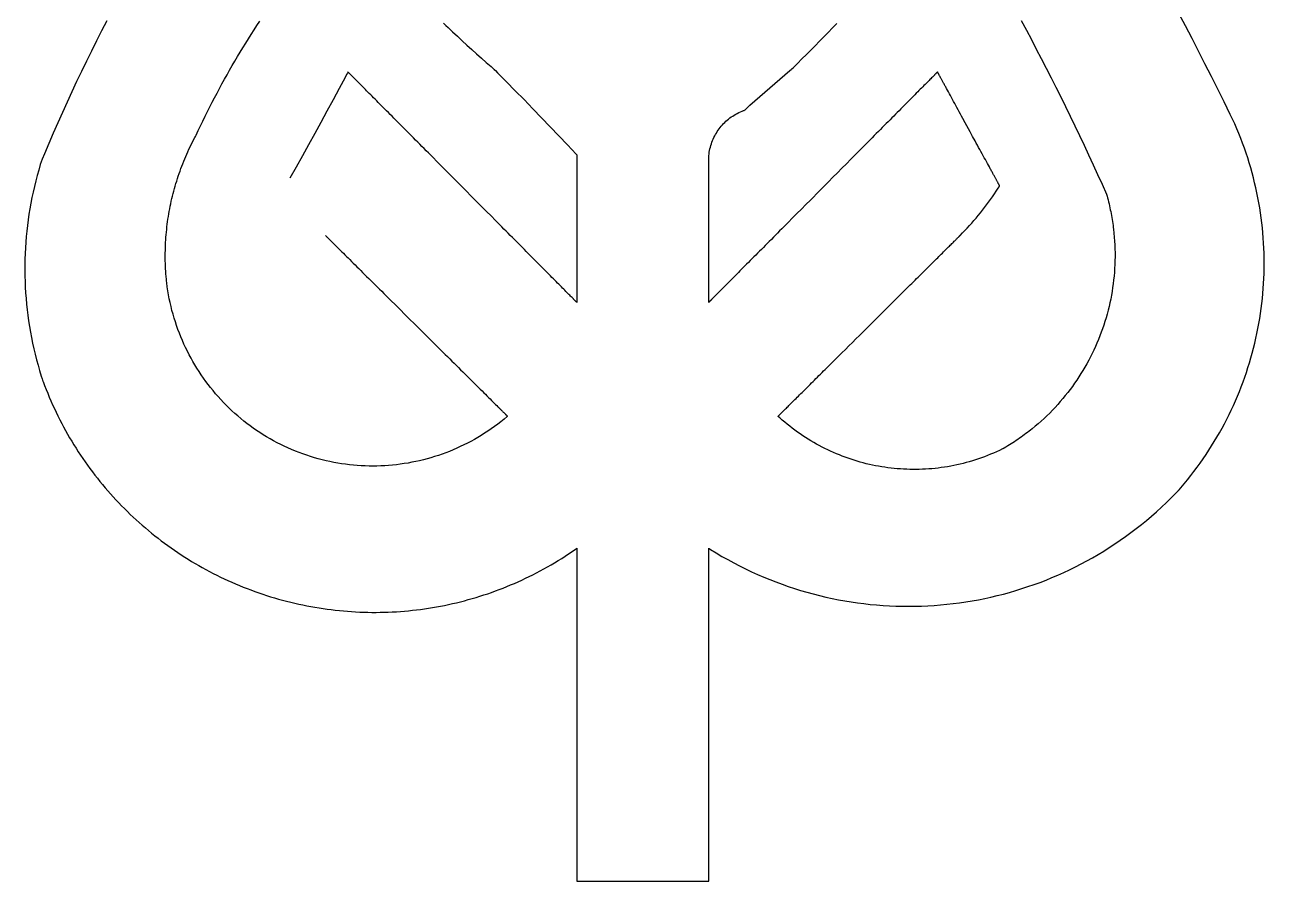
# Model space of a CAD drawing. Extents: x 0 to 908, y 0 to 337.
# Drawn here: x 679.9 to 742.2, y 199.9 to 242.9 of the extents above; entities that cross this region are included whole.
import ezdxf

# ---------------------------------------------------------------- set-up
doc = ezdxf.new("R2010")
doc.units = 0
doc.layers.add('_____1', color=18, linetype='CONTINUOUS')

msp = doc.modelspace()

# ---------------------------------------------------------------- linework, layer by layer
at = {"layer": '_____1'}
for points in [[(684.039, 243.112), (683.777, 242.607), (683.518, 242.101), (683.262, 241.593), (683.011, 241.084), (682.762, 240.572), (682.518, 240.059), (682.276, 239.545), (682.039, 239.028), (681.804, 238.51), (681.574, 237.991), (681.346, 237.469), (681.123, 236.946), (680.903, 236.422), (680.794, 236.159), (680.74, 236.028), (680.697, 235.891), (680.616, 235.617), (680.539, 235.342), (680.467, 235.066), (680.399, 234.789), (680.336, 234.512), (680.277, 234.233), (680.222, 233.954), (680.172, 233.675), (680.127, 233.395), (680.086, 233.114), (680.049, 232.833), (680.017, 232.552), (679.989, 232.27), (679.966, 231.988), (679.947, 231.705), (679.933, 231.423), (679.923, 231.14), (679.918, 230.857), (679.917, 230.575), (679.92, 230.292), (679.928, 230.009), (679.941, 229.727), (679.958, 229.444), (679.979, 229.162), (680.005, 228.88), (680.035, 228.599), (680.07, 228.318), (680.109, 228.037), (680.153, 227.757), (680.201, 227.478), (680.253, 227.199), (680.31, 226.92), (680.372, 226.643), (680.438, 226.366), (680.508, 226.09), (680.583, 225.815), (680.662, 225.54), (680.746, 225.267), (680.789, 225.131), (680.812, 225.063), (680.823, 225.029), (680.826, 225.02), (680.827, 225.016), (680.829, 225.01), (680.838, 224.986), (680.912, 224.789), (680.988, 224.594), (681.067, 224.4), (681.147, 224.208), (681.23, 224.016), (681.314, 223.826), (681.401, 223.637), (681.49, 223.449), (681.582, 223.262), (681.675, 223.077), (681.77, 222.893), (681.867, 222.71), (681.967, 222.529), (682.068, 222.349), (682.171, 222.17), (682.277, 221.993), (682.384, 221.817), (682.493, 221.642), (682.605, 221.469), (682.718, 221.297), (682.833, 221.127), (682.95, 220.958), (683.069, 220.79), (683.19, 220.624), (683.312, 220.46), (683.437, 220.297), (683.563, 220.135), (683.691, 219.975), (683.821, 219.817), (683.953, 219.66), (684.086, 219.505), (684.221, 219.351), (684.358, 219.199), (684.497, 219.049), (684.637, 218.9), (684.779, 218.753), (684.923, 218.607), (685.068, 218.463), (685.215, 218.321), (685.363, 218.181), (685.514, 218.042), (685.665, 217.905), (685.819, 217.77), (685.974, 217.636), (686.13, 217.504), (686.288, 217.374), (686.448, 217.246), (686.609, 217.12), (686.771, 216.996), (686.936, 216.873), (687.101, 216.752), (687.268, 216.633), (687.436, 216.516), (687.606, 216.401), (687.777, 216.288), (687.95, 216.177), (688.124, 216.067), (688.299, 215.96), (688.476, 215.855), (688.654, 215.751), (688.833, 215.65), (689.013, 215.551), (689.195, 215.453), (689.378, 215.358), (689.563, 215.265), (689.748, 215.174), (689.935, 215.085), (690.123, 214.998), (690.312, 214.913), (690.503, 214.831), (690.694, 214.75), (690.887, 214.672), (691.08, 214.596), (691.275, 214.522), (691.471, 214.45), (691.668, 214.38), (691.866, 214.313), (692.066, 214.248), (692.266, 214.185), (692.467, 214.125), (692.668, 214.067), (692.869, 214.012), (693.071, 213.958), (693.273, 213.908), (693.476, 213.86), (693.678, 213.814), (693.881, 213.77), (694.085, 213.729), (694.288, 213.691), (694.492, 213.655), (694.696, 213.621), (694.9, 213.59), (695.104, 213.561), (695.309, 213.534), (695.513, 213.51), (695.718, 213.488), (695.922, 213.469), (696.127, 213.452), (696.332, 213.437), (696.537, 213.425), (696.741, 213.415), (696.946, 213.407), (697.151, 213.402), (697.355, 213.399), (697.56, 213.399), (697.764, 213.401), (697.969, 213.405), (698.173, 213.412), (698.377, 213.421), (698.581, 213.432), (698.784, 213.446), (698.988, 213.462), (699.191, 213.481), (699.394, 213.501), (699.596, 213.525), (699.798, 213.55), (700, 213.578), (700.202, 213.608), (700.403, 213.64), (700.604, 213.675), (700.804, 213.712), (701.004, 213.751), (701.204, 213.793), (701.403, 213.837), (701.602, 213.883), (701.8, 213.932), (701.997, 213.983), (702.194, 214.036), (702.391, 214.092), (702.587, 214.15), (702.782, 214.21), (702.977, 214.272), (703.171, 214.337), (703.364, 214.404), (703.557, 214.473), (703.749, 214.545), (703.94, 214.619), (704.131, 214.695), (704.32, 214.773), (704.509, 214.854), (704.698, 214.937), (704.885, 215.022), (705.071, 215.11), (705.257, 215.199), (705.442, 215.291), (705.626, 215.386), (705.809, 215.482), (705.991, 215.581), (706.172, 215.682), (706.352, 215.785), (706.531, 215.89), (706.709, 215.998), (706.886, 216.108), (707.062, 216.22), (707.237, 216.335), (707.41, 216.451), (707.583, 216.57), (707.626, 216.6), (707.647, 216.615), (707.649, 216.617), (707.649, 216.617), (707.649, 216.617), (707.649, 216.616), (707.649, 216.614), (707.649, 216.607), (707.649, 216.596), (707.649, 216.581), (707.649, 216.563), (707.649, 216.54), (707.649, 216.514), (707.649, 216.484), (707.649, 216.451), (707.649, 216.414), (707.649, 216.374), (707.649, 216.33), (707.649, 216.283), (707.649, 216.232), (707.649, 216.178), (707.649, 216.121), (707.649, 216.06), (707.649, 215.997), (707.649, 215.93), (707.649, 215.86), (707.649, 215.787), (707.649, 215.712), (707.649, 215.633), (707.649, 215.551), (707.649, 215.467), (707.649, 215.38), (707.649, 215.29), (707.649, 215.198), (707.649, 215.103), (707.649, 215.006), (707.649, 214.906), (707.649, 214.803), (707.649, 214.698), (707.649, 214.591), (707.649, 214.482), (707.649, 214.37), (707.649, 214.256), (707.649, 214.14), (707.649, 214.022), (707.649, 213.902), (707.649, 213.78), (707.649, 213.656), (707.649, 213.53), (707.649, 213.402), (707.649, 213.273), (707.649, 213.009), (707.649, 212.738), (707.649, 212.461), (707.649, 212.179), (707.649, 211.892), (707.649, 211.599), (707.649, 211.302), (707.649, 211.002), (707.649, 210.697), (707.649, 210.39), (707.649, 210.079), (707.649, 209.767), (707.649, 209.136), (707.649, 207.863), (707.649, 207.229), (707.649, 206.913), (707.649, 206.599), (707.649, 206.288), (707.649, 205.979), (707.649, 205.672), (707.649, 205.37), (707.649, 205.071), (707.649, 204.776), (707.649, 204.486), (707.649, 204.2), (707.649, 203.921), (707.649, 203.647), (707.649, 203.379), (707.649, 203.118), (707.649, 202.99), (707.649, 202.864), (707.649, 202.74), (707.649, 202.618), (707.649, 202.498), (707.649, 202.379), (707.649, 202.263), (707.649, 202.149), (707.649, 202.037), (707.649, 201.928), (707.649, 201.82), (707.649, 201.715), (707.649, 201.613), (707.649, 201.513), (707.649, 201.415), (707.649, 201.32), (707.649, 201.227), (707.649, 201.137), (707.649, 201.05), (707.649, 200.966), (707.649, 200.884), (707.649, 200.805), (707.649, 200.729), (707.649, 200.656), (707.649, 200.586), (707.649, 200.519), (707.649, 200.455), (707.649, 200.394), (707.649, 200.337), (707.649, 200.283), (707.649, 200.232), (707.649, 200.184), (707.649, 200.14), (707.649, 200.099), (707.649, 200.062), (707.649, 200.029), (707.649, 199.999), (707.649, 199.972), (707.649, 199.95), (707.649, 199.931), (707.649, 199.916), (707.649, 199.905), (707.649, 199.897), (707.649, 199.894), (707.651, 199.894), (707.66, 199.894), (707.674, 199.894), (707.695, 199.894), (707.721, 199.894), (707.753, 199.894), (707.79, 199.894), (707.833, 199.894), (707.881, 199.894), (707.934, 199.894), (707.991, 199.894), (708.053, 199.894), (708.12, 199.894), (708.191, 199.894), (708.266, 199.894), (708.345, 199.894), (708.428, 199.894), (708.515, 199.894), (708.605, 199.894), (708.698, 199.894), (708.795, 199.894), (708.894, 199.894), (708.997, 199.894), (709.102, 199.894), (709.21, 199.894), (709.32, 199.894), (709.432, 199.894), (709.546, 199.894), (709.78, 199.894), (710.021, 199.894), (710.266, 199.894), (710.515, 199.894), (710.766, 199.894), (711.269, 199.894), (711.52, 199.894), (711.767, 199.894), (712.01, 199.894), (712.247, 199.894), (712.364, 199.894), (712.478, 199.894), (712.591, 199.894), (712.701, 199.894), (712.809, 199.894), (712.914, 199.894), (713.017, 199.894), (713.117, 199.894), (713.214, 199.894), (713.307, 199.894), (713.398, 199.894), (713.484, 199.894), (713.568, 199.894), (713.647, 199.894), (713.722, 199.894), (713.794, 199.894), (713.861, 199.894), (713.923, 199.894), (713.981, 199.894), (714.034, 199.894), (714.082, 199.894), (714.126, 199.894), (714.163, 199.894), (714.196, 199.894), (714.222, 199.894), (714.243, 199.894), (714.258, 199.894), (714.267, 199.894), (714.27, 199.894), (714.27, 199.897), (714.27, 199.903), (714.27, 199.914), (714.27, 199.928), (714.27, 199.947), (714.27, 199.969), (714.27, 199.994), (714.27, 200.024), (714.27, 200.057), (714.27, 200.093), (714.27, 200.134), (714.27, 200.177), (714.27, 200.224), (714.27, 200.275), (714.27, 200.328), (714.27, 200.385), (714.27, 200.446), (714.27, 200.509), (714.27, 200.575), (714.27, 200.645), (714.27, 200.718), (714.27, 200.793), (714.27, 200.871), (714.27, 200.953), (714.27, 201.037), (714.27, 201.124), (714.27, 201.213), (714.27, 201.305), (714.27, 201.4), (714.27, 201.497), (714.27, 201.597), (714.27, 201.7), (714.27, 201.804), (714.27, 201.911), (714.27, 202.02), (714.27, 202.132), (714.27, 202.246), (714.27, 202.361), (714.27, 202.479), (714.27, 202.599), (714.27, 202.721), (714.27, 202.845), (714.27, 202.971), (714.27, 203.099), (714.27, 203.228), (714.27, 203.359), (714.27, 203.626), (714.27, 203.899), (714.27, 204.179), (714.27, 204.464), (714.27, 204.753), (714.27, 205.048), (714.27, 205.346), (714.27, 205.649), (714.27, 205.955), (714.27, 206.264), (714.27, 206.575), (714.27, 206.889), (714.27, 207.521), (714.27, 208.157), (714.27, 208.794), (714.27, 209.428), (714.27, 209.742), (714.27, 210.055), (714.27, 210.366), (714.27, 210.674), (714.27, 210.978), (714.27, 211.279), (714.27, 211.577), (714.27, 211.869), (714.27, 212.157), (714.27, 212.44), (714.27, 212.717), (714.27, 212.988), (714.27, 213.253), (714.27, 213.382), (714.27, 213.51), (714.27, 213.637), (714.27, 213.761), (714.27, 213.883), (714.27, 214.004), (714.27, 214.122), (714.27, 214.238), (714.27, 214.353), (714.27, 214.465), (714.27, 214.574), (714.27, 214.682), (714.27, 214.787), (714.27, 214.89), (714.27, 214.99), (714.27, 215.088), (714.27, 215.184), (714.27, 215.276), (714.27, 215.367), (714.27, 215.454), (714.27, 215.539), (714.27, 215.621), (714.27, 215.7), (714.27, 215.776), (714.27, 215.849), (714.27, 215.919), (714.27, 215.987), (714.27, 216.051), (714.27, 216.112), (714.27, 216.169), (714.27, 216.224), (714.27, 216.275), (714.27, 216.323), (714.27, 216.367), (714.27, 216.408), (714.27, 216.446), (714.27, 216.48), (714.27, 216.51), (714.27, 216.536), (714.27, 216.559), (714.27, 216.578), (714.27, 216.594), (714.27, 216.605), (714.27, 216.613), (714.27, 216.616), (714.27, 216.617), (714.27, 216.617), (714.271, 216.616), (714.273, 216.615), (714.278, 216.612), (714.287, 216.606), (714.359, 216.561), (714.648, 216.383), (714.939, 216.212), (715.233, 216.046), (715.528, 215.885), (715.826, 215.731), (716.125, 215.582), (716.426, 215.439), (716.729, 215.302), (717.033, 215.17), (717.339, 215.045), (717.646, 214.924), (717.955, 214.81), (718.265, 214.701), (718.577, 214.598), (718.889, 214.501), (719.203, 214.409), (719.518, 214.323), (719.834, 214.242), (720.15, 214.167), (720.468, 214.098), (720.786, 214.034), (721.105, 213.976), (721.424, 213.924), (721.744, 213.877), (722.064, 213.836), (722.385, 213.8), (722.706, 213.77), (723.027, 213.745), (723.349, 213.726), (723.67, 213.712), (723.992, 213.704), (724.313, 213.702), (724.634, 213.705), (724.955, 213.713), (725.276, 213.727), (725.596, 213.747), (725.916, 213.771), (726.236, 213.802), (726.555, 213.838), (726.873, 213.879), (727.19, 213.925), (727.507, 213.978), (727.823, 214.035), (728.137, 214.098), (728.451, 214.166), (728.764, 214.24), (729.075, 214.319), (729.386, 214.404), (729.694, 214.493), (730.002, 214.589), (730.308, 214.689), (730.612, 214.795), (730.915, 214.906), (731.216, 215.023), (731.516, 215.144), (731.813, 215.272), (732.109, 215.404), (732.402, 215.542), (732.694, 215.685), (732.983, 215.833), (733.271, 215.986), (733.555, 216.145), (733.838, 216.309), (734.118, 216.478), (734.396, 216.653), (734.671, 216.832), (734.943, 217.017), (735.213, 217.207), (735.479, 217.402), (735.743, 217.603), (736.004, 217.808), (736.262, 218.019), (736.517, 218.235), (736.769, 218.456), (737.017, 218.682), (737.262, 218.913), (737.504, 219.15), (737.742, 219.391), (737.801, 219.452), (737.831, 219.483), (737.845, 219.498), (737.849, 219.502), (737.852, 219.505), (737.855, 219.508), (737.898, 219.558), (737.985, 219.657), (738.155, 219.858), (738.322, 220.062), (738.486, 220.267), (738.646, 220.474), (738.803, 220.683), (738.956, 220.894), (739.106, 221.107), (739.252, 221.322), (739.395, 221.538), (739.535, 221.756), (739.67, 221.976), (739.803, 222.198), (739.931, 222.421), (740.057, 222.646), (740.178, 222.873), (740.297, 223.1), (740.411, 223.33), (740.522, 223.561), (740.63, 223.793), (740.734, 224.026), (740.834, 224.261), (740.931, 224.497), (741.024, 224.734), (741.114, 224.973), (741.2, 225.212), (741.283, 225.453), (741.361, 225.694), (741.437, 225.937), (741.508, 226.181), (741.576, 226.425), (741.641, 226.67), (741.702, 226.917), (741.759, 227.164), (741.812, 227.411), (741.862, 227.66), (741.908, 227.909), (741.951, 228.159), (741.99, 228.409), (742.025, 228.66), (742.057, 228.911), (742.085, 229.163), (742.109, 229.415), (742.129, 229.667), (742.146, 229.92), (742.159, 230.173), (742.168, 230.427), (742.174, 230.68), (742.176, 230.934), (742.174, 231.188), (742.169, 231.442), (742.159, 231.696), (742.146, 231.95), (742.129, 232.204), (742.109, 232.457), (742.084, 232.711), (742.056, 232.964), (742.024, 233.218), (741.989, 233.471), (741.949, 233.723), (741.906, 233.976), (741.859, 234.228), (741.808, 234.479), (741.753, 234.73), (741.695, 234.981), (741.632, 235.231), (741.566, 235.48), (741.496, 235.729), (741.422, 235.977), (741.345, 236.224), (741.263, 236.471), (741.178, 236.716), (741.088, 236.961), (740.995, 237.205), (740.898, 237.448), (740.797, 237.69), (740.692, 237.931), (740.584, 238.171), (740.471, 238.41), (740.158, 239.049), (739.841, 239.686), (739.523, 240.322), (739.201, 240.956), (738.877, 241.589), (738.551, 242.221), (738.222, 242.852), (737.89, 243.48)], [(695.029, 232.32), (695.029, 232.32), (695.031, 232.318), (695.034, 232.315), (695.037, 232.312), (695.042, 232.307), (695.048, 232.302), (695.054, 232.295), (695.062, 232.287), (695.071, 232.279), (695.08, 232.269), (695.091, 232.259), (695.102, 232.247), (695.115, 232.235), (695.128, 232.221), (695.143, 232.207), (695.158, 232.192), (695.174, 232.176), (695.191, 232.159), (695.209, 232.141), (695.228, 232.122), (695.248, 232.103), (695.269, 232.082), (695.29, 232.061), (695.312, 232.039), (695.335, 232.016), (695.359, 231.992), (695.384, 231.967), (695.41, 231.942), (695.436, 231.916), (695.463, 231.889), (695.491, 231.861), (695.52, 231.832), (695.58, 231.773), (695.642, 231.711), (695.708, 231.646), (695.776, 231.578), (695.848, 231.507), (695.921, 231.434), (695.998, 231.358), (696.077, 231.279), (696.158, 231.199), (696.242, 231.115), (696.328, 231.03), (696.416, 230.942), (696.507, 230.852), (696.599, 230.76), (696.694, 230.667), (696.79, 230.571), (696.888, 230.473), (696.989, 230.374), (697.09, 230.273), (697.194, 230.17), (697.299, 230.066), (697.405, 229.96), (697.513, 229.853), (697.622, 229.744), (697.733, 229.635), (697.844, 229.524), (697.957, 229.412), (698.071, 229.299), (698.185, 229.185), (698.301, 229.07), (698.534, 228.838), (698.771, 228.604), (699.009, 228.367), (699.249, 228.129), (699.489, 227.89), (699.971, 227.412), (700.21, 227.174), (700.448, 226.938), (700.684, 226.703), (700.917, 226.472), (701.033, 226.357), (701.147, 226.243), (701.261, 226.131), (701.373, 226.019), (701.485, 225.908), (701.595, 225.799), (701.704, 225.691), (701.811, 225.584), (701.917, 225.478), (702.022, 225.375), (702.125, 225.272), (702.226, 225.171), (702.326, 225.072), (702.424, 224.975), (702.52, 224.88), (702.614, 224.786), (702.706, 224.695), (702.796, 224.606), (702.884, 224.518), (702.969, 224.433), (703.053, 224.351), (703.133, 224.271), (703.212, 224.193), (703.288, 224.117), (703.361, 224.045), (703.431, 223.975), (703.499, 223.907), (703.564, 223.843), (703.626, 223.781), (703.685, 223.722), (703.714, 223.694), (703.741, 223.667), (703.768, 223.64), (703.794, 223.614), (703.819, 223.589), (703.844, 223.565), (703.867, 223.542), (703.89, 223.519), (703.912, 223.497), (703.933, 223.476), (703.953, 223.456), (703.973, 223.437), (703.991, 223.419), (704.009, 223.401), (704.026, 223.384), (704.041, 223.369), (704.056, 223.354), (704.07, 223.34), (704.083, 223.327), (704.095, 223.315), (704.106, 223.304), (704.117, 223.294), (704.126, 223.285), (704.134, 223.277), (704.141, 223.27), (704.147, 223.263), (704.153, 223.258), (704.157, 223.254), (704.16, 223.251), (704.162, 223.249), (704.163, 223.248), (704.164, 223.247), (704.163, 223.247), (704.161, 223.245), (704.156, 223.241), (704.146, 223.233), (703.99, 223.102), (703.832, 222.975), (703.672, 222.852), (703.51, 222.732), (703.346, 222.615), (703.18, 222.502), (703.012, 222.392), (702.843, 222.286), (702.671, 222.183), (702.499, 222.084), (702.324, 221.988), (702.148, 221.895), (701.971, 221.807), (701.792, 221.721), (701.612, 221.639), (701.43, 221.561), (701.247, 221.486), (701.063, 221.415), (700.878, 221.347), (700.692, 221.283), (700.504, 221.222), (700.316, 221.165), (700.127, 221.112), (699.937, 221.062), (699.746, 221.016), (699.554, 220.974), (699.361, 220.935), (699.168, 220.899), (698.974, 220.868), (698.78, 220.84), (698.585, 220.815), (698.389, 220.795), (698.194, 220.778), (697.997, 220.764), (697.801, 220.755), (697.604, 220.749), (697.407, 220.747), (697.21, 220.748), (697.013, 220.754), (696.816, 220.763), (696.619, 220.775), (696.422, 220.792), (696.225, 220.812), (696.028, 220.836), (695.831, 220.864), (695.635, 220.896), (695.439, 220.931), (695.243, 220.971), (695.048, 221.014), (694.854, 221.061), (694.66, 221.111), (694.466, 221.166), (694.273, 221.225), (694.081, 221.287), (693.89, 221.353), (693.7, 221.423), (693.51, 221.497), (693.322, 221.575), (693.136, 221.656), (692.952, 221.741), (692.771, 221.829), (692.591, 221.92), (692.414, 222.015), (692.238, 222.113), (692.066, 222.214), (691.895, 222.319), (691.726, 222.426), (691.56, 222.537), (691.397, 222.65), (691.236, 222.767), (691.077, 222.887), (690.92, 223.009), (690.767, 223.134), (690.615, 223.263), (690.466, 223.393), (690.32, 223.527), (690.177, 223.663), (690.036, 223.802), (689.898, 223.944), (689.762, 224.087), (689.63, 224.234), (689.5, 224.383), (689.373, 224.534), (689.249, 224.688), (689.128, 224.844), (689.009, 225.002), (688.894, 225.162), (688.782, 225.325), (688.673, 225.489), (688.566, 225.656), (688.463, 225.825), (688.363, 225.995), (688.266, 226.168), (688.173, 226.342), (688.083, 226.519), (687.995, 226.697), (687.912, 226.877), (687.831, 227.058), (687.754, 227.241), (687.68, 227.426), (687.61, 227.613), (687.543, 227.801), (687.48, 227.99), (687.42, 228.181), (687.364, 228.373), (687.311, 228.566), (687.262, 228.761), (687.217, 228.957), (687.176, 229.154), (687.138, 229.352), (687.104, 229.552), (687.073, 229.752), (687.047, 229.954), (687.035, 230.055), (687.032, 230.08), (687.031, 230.086), (687.031, 230.091), (687.03, 230.099), (687.027, 230.132), (687.016, 230.264), (687.006, 230.396), (686.997, 230.528), (686.99, 230.66), (686.984, 230.792), (686.979, 230.923), (686.976, 231.055), (686.974, 231.187), (686.974, 231.319), (686.975, 231.45), (686.977, 231.582), (686.98, 231.713), (686.985, 231.845), (686.992, 231.976), (687, 232.107), (687.009, 232.238), (687.019, 232.369), (687.031, 232.499), (687.044, 232.63), (687.059, 232.76), (687.074, 232.89), (687.092, 233.02), (687.11, 233.15), (687.13, 233.28), (687.151, 233.409), (687.174, 233.538), (687.197, 233.667), (687.223, 233.796), (687.249, 233.924), (687.277, 234.052), (687.306, 234.18), (687.337, 234.307), (687.368, 234.434), (687.402, 234.561), (687.436, 234.688), (687.472, 234.814), (687.509, 234.94), (687.547, 235.065), (687.587, 235.19), (687.628, 235.315), (687.67, 235.439), (687.714, 235.563), (687.759, 235.686), (687.805, 235.809), (687.852, 235.932), (687.901, 236.054), (687.951, 236.176), (688.002, 236.297), (688.055, 236.418), (688.109, 236.538), (688.164, 236.658), (688.22, 236.777), (688.278, 236.896), (688.337, 237.014), (688.397, 237.132), (688.459, 237.249), (688.49, 237.308), (688.518, 237.367), (688.63, 237.605), (688.743, 237.842), (688.858, 238.078), (688.974, 238.314), (689.091, 238.549), (689.21, 238.783), (689.33, 239.017), (689.451, 239.25), (689.574, 239.482), (689.698, 239.713), (689.823, 239.944), (689.95, 240.174), (690.078, 240.403), (690.208, 240.631), (690.338, 240.859), (690.471, 241.086), (690.604, 241.312), (690.739, 241.537), (690.875, 241.762), (691.012, 241.985), (691.151, 242.208), (691.291, 242.43), (691.432, 242.652), (691.575, 242.872), (691.719, 243.092)], [(700.951, 242.994), (701.068, 242.882), (701.186, 242.77), (701.194, 242.764), (701.197, 242.76), (701.199, 242.758), (701.203, 242.755), (701.232, 242.727), (701.291, 242.671), (701.41, 242.559), (701.647, 242.336), (701.886, 242.114), (702.126, 241.894), (702.367, 241.674), (702.609, 241.456), (702.852, 241.239), (703.097, 241.023), (703.342, 240.809), (703.465, 240.702), (703.48, 240.689), (703.488, 240.682), (703.502, 240.668), (703.558, 240.612), (703.669, 240.5), (704.113, 240.052), (704.556, 239.602), (704.997, 239.151), (705.437, 238.698), (705.876, 238.245), (706.313, 237.79), (706.749, 237.333), (707.184, 236.876), (707.617, 236.417), (707.644, 236.388), (707.647, 236.385), (707.649, 236.383), (707.649, 236.383), (707.649, 236.383), (707.649, 236.382), (707.649, 236.38), (707.649, 236.375), (707.649, 236.369), (707.649, 236.361), (707.649, 236.351), (707.649, 236.339), (707.649, 236.326), (707.649, 236.311), (707.649, 236.294), (707.649, 236.275), (707.649, 236.255), (707.649, 236.233), (707.649, 236.209), (707.649, 236.184), (707.649, 236.158), (707.649, 236.13), (707.649, 236.1), (707.649, 236.069), (707.649, 236.036), (707.649, 236.002), (707.649, 235.967), (707.649, 235.93), (707.649, 235.892), (707.649, 235.852), (707.649, 235.811), (707.649, 235.769), (707.649, 235.726), (707.649, 235.681), (707.649, 235.636), (707.649, 235.589), (707.649, 235.541), (707.649, 235.492), (707.649, 235.441), (707.649, 235.39), (707.649, 235.338), (707.649, 235.284), (707.649, 235.23), (707.649, 235.174), (707.649, 235.118), (707.649, 235.061), (707.649, 234.944), (707.649, 234.823), (707.649, 234.699), (707.649, 234.573), (707.649, 234.443), (707.649, 234.311), (707.649, 234.177), (707.649, 234.04), (707.649, 233.902), (707.649, 233.762), (707.649, 233.62), (707.649, 233.477), (707.649, 233.333), (707.649, 233.042), (707.649, 232.456), (707.649, 232.164), (707.649, 232.019), (707.649, 231.875), (707.649, 231.732), (707.649, 231.59), (707.649, 231.45), (707.649, 231.311), (707.649, 231.175), (707.649, 231.04), (707.649, 230.908), (707.649, 230.779), (707.649, 230.652), (707.649, 230.528), (707.649, 230.407), (707.649, 230.29), (707.649, 230.233), (707.649, 230.176), (707.649, 230.121), (707.649, 230.066), (707.649, 230.013), (707.649, 229.961), (707.649, 229.909), (707.649, 229.859), (707.649, 229.809), (707.649, 229.761), (707.649, 229.714), (707.649, 229.668), (707.649, 229.624), (707.649, 229.58), (707.649, 229.538), (707.649, 229.497), (707.649, 229.458), (707.649, 229.42), (707.649, 229.383), (707.649, 229.347), (707.649, 229.313), (707.649, 229.28), (707.649, 229.249), (707.649, 229.219), (707.649, 229.191), (707.649, 229.164), (707.649, 229.139), (707.649, 229.115), (707.649, 229.093), (707.649, 229.073), (707.649, 229.054), (707.649, 229.037), (707.649, 229.022), (707.649, 229.008), (707.649, 228.996), (707.649, 228.986), (707.649, 228.978), (707.649, 228.972), (707.649, 228.967), (707.649, 228.965), (707.649, 228.964), (707.648, 228.964), (707.647, 228.966), (707.645, 228.968), (707.642, 228.97), (707.639, 228.974), (707.635, 228.978), (707.63, 228.983), (707.624, 228.989), (707.618, 228.995), (707.611, 229.002), (707.603, 229.01), (707.595, 229.019), (707.585, 229.028), (707.576, 229.038), (707.565, 229.048), (707.554, 229.06), (707.542, 229.071), (707.53, 229.084), (707.516, 229.097), (707.503, 229.111), (707.488, 229.126), (707.473, 229.141), (707.457, 229.157), (707.441, 229.173), (707.406, 229.208), (707.369, 229.246), (707.33, 229.286), (707.288, 229.328), (707.243, 229.372), (707.197, 229.419), (707.148, 229.469), (707.096, 229.52), (707.043, 229.574), (706.988, 229.63), (706.93, 229.688), (706.87, 229.748), (706.808, 229.811), (706.745, 229.875), (706.679, 229.941), (706.611, 230.009), (706.542, 230.079), (706.47, 230.151), (706.397, 230.225), (706.322, 230.301), (706.245, 230.378), (706.167, 230.457), (706.087, 230.537), (706.005, 230.62), (705.922, 230.704), (705.837, 230.789), (705.751, 230.876), (705.663, 230.964), (705.574, 231.054), (705.483, 231.145), (705.391, 231.238), (705.298, 231.331), (705.204, 231.426), (705.108, 231.523), (705.012, 231.62), (704.914, 231.719), (704.815, 231.819), (704.715, 231.919), (704.614, 232.021), (704.511, 232.124), (704.408, 232.228), (704.305, 232.332), (704.2, 232.438), (704.094, 232.544), (703.988, 232.651), (703.881, 232.759), (703.773, 232.868), (703.555, 233.087), (703.336, 233.308), (703.114, 233.532), (702.89, 233.757), (702.665, 233.984), (702.439, 234.211), (701.985, 234.668), (701.531, 235.126), (701.304, 235.354), (701.078, 235.582), (700.854, 235.808), (700.63, 236.033), (700.409, 236.256), (700.19, 236.477), (700.081, 236.586), (699.973, 236.695), (699.865, 236.803), (699.759, 236.911), (699.653, 237.017), (699.548, 237.123), (699.443, 237.228), (699.34, 237.333), (699.237, 237.436), (699.136, 237.538), (699.035, 237.639), (698.936, 237.74), (698.837, 237.839), (698.74, 237.937), (698.644, 238.034), (698.549, 238.129), (698.455, 238.224), (698.363, 238.317), (698.271, 238.409), (698.182, 238.499), (698.093, 238.588), (698.006, 238.676), (697.921, 238.762), (697.837, 238.847), (697.754, 238.93), (697.674, 239.011), (697.594, 239.091), (697.517, 239.169), (697.441, 239.245), (697.367, 239.32), (697.295, 239.393), (697.224, 239.464), (697.155, 239.533), (697.089, 239.6), (697.024, 239.665), (696.961, 239.728), (696.9, 239.79), (696.842, 239.849), (696.785, 239.906), (696.731, 239.96), (696.679, 240.013), (696.629, 240.063), (696.581, 240.112), (696.535, 240.157), (696.492, 240.201), (696.451, 240.242), (696.413, 240.28), (696.377, 240.317), (696.36, 240.334), (696.344, 240.35), (696.328, 240.366), (696.313, 240.381), (696.299, 240.396), (696.285, 240.41), (696.272, 240.423), (696.259, 240.435), (696.247, 240.447), (696.236, 240.458), (696.226, 240.469), (696.216, 240.479), (696.207, 240.488), (696.199, 240.497), (696.191, 240.504), (696.184, 240.511), (696.177, 240.518), (696.172, 240.523), (696.167, 240.528), (696.163, 240.533), (696.159, 240.536), (696.157, 240.539), (696.155, 240.541), (696.153, 240.542), (696.153, 240.543), (696.153, 240.543), (696.153, 240.542), (696.151, 240.54), (696.149, 240.535), (696.14, 240.518), (696.121, 240.482), (696.083, 240.411), (696.007, 240.27), (695.704, 239.704), (695.4, 239.139), (695.094, 238.574), (694.788, 238.01), (694.48, 237.447), (694.171, 236.885), (693.861, 236.323), (693.549, 235.761), (693.237, 235.201)], [(729.973, 243.123), (730.227, 242.648), (730.479, 242.171), (730.729, 241.693), (730.978, 241.214), (731.224, 240.734), (731.469, 240.253), (731.711, 239.771), (731.952, 239.289), (732.191, 238.805), (732.428, 238.32), (732.663, 237.835), (732.895, 237.348), (733.127, 236.86), (733.356, 236.372), (733.583, 235.882), (733.808, 235.392), (734.031, 234.901), (734.252, 234.409), (734.28, 234.311), (734.306, 234.213), (734.332, 234.115), (734.357, 234.017), (734.38, 233.919), (734.403, 233.82), (734.425, 233.722), (734.446, 233.624), (734.466, 233.525), (734.485, 233.427), (734.504, 233.328), (734.521, 233.23), (734.538, 233.131), (734.553, 233.033), (734.568, 232.934), (734.582, 232.836), (734.595, 232.737), (734.607, 232.638), (734.628, 232.441), (734.646, 232.244), (734.66, 232.047), (734.671, 231.851), (734.678, 231.654), (734.682, 231.458), (734.682, 231.262), (734.679, 231.066), (734.672, 230.871), (734.663, 230.676), (734.649, 230.481), (734.633, 230.287), (734.613, 230.094), (734.589, 229.901), (734.562, 229.709), (734.532, 229.517), (734.499, 229.326), (734.463, 229.136), (734.423, 228.947), (734.38, 228.758), (734.334, 228.57), (734.284, 228.384), (734.232, 228.198), (734.176, 228.013), (734.117, 227.829), (734.055, 227.646), (733.99, 227.465), (733.921, 227.285), (733.85, 227.105), (733.776, 226.927), (733.698, 226.751), (733.618, 226.575), (733.534, 226.401), (733.448, 226.229), (733.358, 226.058), (733.266, 225.888), (733.171, 225.72), (733.072, 225.554), (732.971, 225.389), (732.867, 225.226), (732.76, 225.064), (732.65, 224.904), (732.538, 224.746), (732.422, 224.59), (732.304, 224.436), (732.183, 224.284), (732.059, 224.133), (731.933, 223.985), (731.803, 223.839), (731.671, 223.694), (731.536, 223.552), (731.399, 223.412), (731.259, 223.275), (731.116, 223.139), (730.971, 223.006), (730.823, 222.875), (730.672, 222.747), (730.519, 222.621), (730.442, 222.558), (730.363, 222.497), (730.285, 222.436), (730.205, 222.376), (730.125, 222.316), (730.044, 222.257), (729.963, 222.199), (729.881, 222.141), (729.799, 222.084), (729.715, 222.028), (729.631, 221.972), (729.547, 221.917), (729.462, 221.863), (729.376, 221.809), (729.29, 221.756), (729.203, 221.704), (729.116, 221.653), (729.072, 221.627), (729.061, 221.621), (729.055, 221.618), (729.05, 221.615), (729.032, 221.606), (728.883, 221.535), (728.734, 221.466), (728.584, 221.4), (728.434, 221.336), (728.283, 221.275), (728.131, 221.217), (727.978, 221.161), (727.825, 221.108), (727.672, 221.057), (727.518, 221.009), (727.363, 220.963), (727.208, 220.92), (727.053, 220.88), (726.897, 220.842), (726.741, 220.807), (726.584, 220.774), (726.428, 220.744), (726.27, 220.716), (726.113, 220.691), (725.956, 220.668), (725.798, 220.648), (725.64, 220.63), (725.482, 220.615), (725.324, 220.602), (725.166, 220.592), (725.007, 220.584), (724.849, 220.579), (724.691, 220.576), (724.533, 220.576), (724.375, 220.578), (724.217, 220.583), (724.059, 220.59), (723.902, 220.6), (723.744, 220.612), (723.587, 220.626), (723.43, 220.643), (723.274, 220.663), (723.118, 220.685), (722.962, 220.709), (722.806, 220.736), (722.651, 220.765), (722.496, 220.797), (722.342, 220.831), (722.189, 220.867), (722.036, 220.906), (721.883, 220.947), (721.731, 220.991), (721.58, 221.037), (721.429, 221.085), (721.279, 221.136), (721.13, 221.189), (720.981, 221.245), (720.834, 221.303), (720.687, 221.363), (720.541, 221.426), (720.395, 221.491), (720.251, 221.558), (720.108, 221.628), (719.965, 221.7), (719.824, 221.775), (719.683, 221.851), (719.544, 221.93), (719.406, 222.012), (719.269, 222.096), (719.132, 222.182), (718.998, 222.27), (718.864, 222.361), (718.731, 222.454), (718.6, 222.549), (718.47, 222.647), (718.342, 222.747), (718.214, 222.849), (718.089, 222.953), (717.964, 223.06), (717.841, 223.169), (717.78, 223.225), (717.765, 223.239), (717.757, 223.246), (717.756, 223.247), (717.755, 223.247), (717.755, 223.247), (717.756, 223.248), (717.758, 223.25), (717.763, 223.255), (717.771, 223.262), (717.78, 223.272), (717.792, 223.283), (717.806, 223.297), (717.822, 223.313), (717.84, 223.331), (717.86, 223.352), (717.883, 223.374), (717.907, 223.398), (717.934, 223.425), (717.962, 223.453), (717.993, 223.483), (718.025, 223.515), (718.059, 223.549), (718.095, 223.585), (718.133, 223.623), (718.173, 223.662), (718.215, 223.704), (718.258, 223.746), (718.303, 223.791), (718.349, 223.837), (718.398, 223.885), (718.448, 223.935), (718.499, 223.986), (718.552, 224.039), (718.606, 224.093), (718.662, 224.148), (718.72, 224.205), (718.779, 224.264), (718.839, 224.324), (718.901, 224.385), (718.964, 224.448), (719.028, 224.511), (719.093, 224.576), (719.16, 224.643), (719.228, 224.71), (719.297, 224.779), (719.367, 224.849), (719.439, 224.919), (719.511, 224.991), (719.584, 225.064), (719.659, 225.138), (719.734, 225.213), (719.811, 225.289), (719.888, 225.366), (719.966, 225.444), (720.045, 225.522), (720.125, 225.602), (720.206, 225.682), (720.287, 225.763), (720.37, 225.844), (720.452, 225.927), (720.536, 226.01), (720.62, 226.093), (720.79, 226.262), (720.963, 226.433), (721.137, 226.606), (721.313, 226.781), (721.49, 226.957), (721.668, 227.135), (721.848, 227.313), (722.028, 227.492), (722.75, 228.208), (722.929, 228.387), (723.108, 228.564), (723.285, 228.741), (723.462, 228.916), (723.636, 229.089), (723.809, 229.261), (723.98, 229.431), (724.148, 229.598), (724.232, 229.681), (724.314, 229.763), (724.396, 229.844), (724.477, 229.924), (724.557, 230.004), (724.637, 230.083), (724.715, 230.161), (724.793, 230.239), (724.87, 230.315), (724.946, 230.39), (725.021, 230.465), (725.095, 230.538), (725.168, 230.611), (725.24, 230.682), (725.311, 230.753), (725.38, 230.822), (725.449, 230.89), (725.516, 230.957), (725.582, 231.023), (725.647, 231.087), (725.711, 231.15), (725.773, 231.212), (725.834, 231.273), (725.894, 231.332), (725.952, 231.39), (726.009, 231.446), (726.064, 231.501), (726.118, 231.554), (726.17, 231.606), (726.221, 231.657), (726.27, 231.705), (726.317, 231.753), (726.363, 231.798), (726.407, 231.842), (726.45, 231.884), (726.49, 231.924), (726.529, 231.963), (726.566, 232), (726.601, 232.035), (726.635, 232.068), (726.666, 232.099), (726.696, 232.129), (726.723, 232.156), (726.749, 232.181), (726.772, 232.205), (726.794, 232.226), (726.813, 232.245), (726.83, 232.262), (726.845, 232.277), (726.858, 232.29), (726.869, 232.3), (726.877, 232.309), (726.883, 232.315), (726.887, 232.319), (726.889, 232.32), (726.889, 232.32), (726.891, 232.322), (726.894, 232.326), (726.902, 232.333), (727.021, 232.454), (727.138, 232.576), (727.254, 232.699), (727.368, 232.824), (727.481, 232.95), (727.593, 233.077), (727.703, 233.205), (727.811, 233.335), (727.918, 233.466), (728.023, 233.598), (728.127, 233.732), (728.229, 233.867), (728.33, 234.003), (728.429, 234.14), (728.526, 234.278), (728.622, 234.417), (728.716, 234.558), (728.809, 234.7), (728.854, 234.771), (728.877, 234.807), (728.883, 234.816), (728.886, 234.82), (728.886, 234.822), (728.886, 234.822), (728.886, 234.822), (728.886, 234.823), (728.884, 234.825), (728.882, 234.829), (728.879, 234.834), (728.876, 234.841), (728.871, 234.849), (728.866, 234.859), (728.86, 234.87), (728.853, 234.882), (728.846, 234.896), (728.838, 234.91), (728.829, 234.926), (728.82, 234.944), (728.809, 234.962), (728.799, 234.982), (728.787, 235.003), (728.775, 235.025), (728.762, 235.049), (728.749, 235.073), (728.735, 235.099), (728.721, 235.125), (728.705, 235.153), (728.69, 235.182), (728.673, 235.211), (728.657, 235.242), (728.639, 235.274), (728.621, 235.307), (728.603, 235.341), (728.584, 235.375), (728.565, 235.411), (728.545, 235.447), (728.524, 235.485), (728.503, 235.523), (728.482, 235.562), (728.46, 235.602), (728.438, 235.643), (728.415, 235.684), (728.369, 235.77), (728.321, 235.858), (728.271, 235.948), (728.22, 236.042), (728.168, 236.138), (728.114, 236.236), (728.06, 236.336), (728.004, 236.438), (727.947, 236.542), (727.89, 236.647), (727.831, 236.754), (727.772, 236.863), (727.712, 236.972), (727.652, 237.083), (727.53, 237.306), (727.407, 237.531), (727.161, 237.983), (727.038, 238.207), (726.978, 238.318), (726.918, 238.429), (726.858, 238.538), (726.799, 238.646), (726.741, 238.752), (726.684, 238.857), (726.627, 238.96), (726.572, 239.062), (726.518, 239.161), (726.465, 239.259), (726.413, 239.354), (726.362, 239.446), (726.313, 239.536), (726.266, 239.623), (726.22, 239.708), (726.197, 239.749), (726.175, 239.789), (726.154, 239.828), (726.133, 239.867), (726.112, 239.904), (726.092, 239.941), (726.072, 239.977), (726.053, 240.012), (726.035, 240.046), (726.017, 240.079), (725.999, 240.111), (725.982, 240.143), (725.966, 240.173), (725.95, 240.202), (725.934, 240.23), (725.92, 240.257), (725.906, 240.283), (725.892, 240.308), (725.879, 240.331), (725.867, 240.354), (725.855, 240.375), (725.844, 240.395), (725.834, 240.414), (725.824, 240.432), (725.815, 240.449), (725.807, 240.464), (725.799, 240.478), (725.792, 240.491), (725.786, 240.502), (725.781, 240.512), (725.776, 240.52), (725.772, 240.528), (725.769, 240.534), (725.766, 240.538), (725.765, 240.541), (725.764, 240.542), (725.763, 240.542), (725.762, 240.541), (725.761, 240.539), (725.758, 240.537), (725.755, 240.533), (725.751, 240.529), (725.746, 240.525), (725.741, 240.519), (725.734, 240.513), (725.727, 240.506), (725.72, 240.498), (725.712, 240.49), (725.703, 240.481), (725.693, 240.471), (725.683, 240.461), (725.672, 240.45), (725.66, 240.438), (725.648, 240.426), (725.635, 240.413), (725.621, 240.399), (725.607, 240.384), (725.592, 240.369), (725.576, 240.354), (725.56, 240.337), (725.543, 240.32), (725.508, 240.285), (725.47, 240.246), (725.429, 240.205), (725.386, 240.162), (725.341, 240.117), (725.294, 240.069), (725.244, 240.019), (725.192, 239.966), (725.138, 239.912), (725.081, 239.855), (725.023, 239.796), (724.962, 239.735), (724.9, 239.672), (724.835, 239.607), (724.769, 239.54), (724.701, 239.471), (724.63, 239.401), (724.558, 239.328), (724.484, 239.254), (724.409, 239.177), (724.331, 239.1), (724.252, 239.02), (724.172, 238.939), (724.089, 238.856), (724.006, 238.771), (723.92, 238.685), (723.834, 238.598), (723.745, 238.509), (723.656, 238.419), (723.565, 238.327), (723.472, 238.234), (723.379, 238.14), (723.284, 238.044), (723.188, 237.948), (723.091, 237.85), (722.992, 237.751), (722.893, 237.651), (722.793, 237.549), (722.691, 237.447), (722.589, 237.344), (722.486, 237.24), (722.381, 237.135), (722.276, 237.029), (722.17, 236.923), (722.064, 236.815), (721.956, 236.707), (721.848, 236.598), (721.631, 236.379), (721.41, 236.157), (721.188, 235.933), (720.964, 235.708), (720.739, 235.481), (720.513, 235.253), (720.286, 235.024), (719.832, 234.567), (719.378, 234.11), (719.153, 233.883), (718.928, 233.657), (718.706, 233.432), (718.485, 233.21), (718.266, 232.989), (718.157, 232.88), (718.049, 232.771), (717.942, 232.663), (717.836, 232.556), (717.73, 232.45), (717.625, 232.344), (717.521, 232.239), (717.418, 232.135), (717.316, 232.033), (717.215, 231.931), (717.115, 231.83), (717.016, 231.73), (716.918, 231.631), (716.821, 231.534), (716.725, 231.437), (716.631, 231.342), (716.537, 231.248), (716.445, 231.155), (716.355, 231.064), (716.265, 230.974), (716.178, 230.886), (716.091, 230.798), (716.006, 230.713), (715.923, 230.629), (715.841, 230.546), (715.761, 230.466), (715.682, 230.386), (715.605, 230.309), (715.53, 230.233), (715.457, 230.159), (715.385, 230.087), (715.315, 230.017), (715.247, 229.949), (715.181, 229.882), (715.117, 229.818), (715.055, 229.755), (714.995, 229.695), (714.938, 229.636), (714.882, 229.58), (714.828, 229.526), (714.777, 229.474), (714.728, 229.425), (714.681, 229.378), (714.636, 229.333), (714.594, 229.29), (714.554, 229.25), (714.517, 229.212), (714.482, 229.177), (714.465, 229.161), (714.449, 229.145), (714.434, 229.129), (714.419, 229.114), (714.406, 229.1), (714.392, 229.087), (714.38, 229.074), (714.368, 229.062), (714.356, 229.051), (714.346, 229.04), (714.336, 229.03), (714.326, 229.021), (714.318, 229.012), (714.31, 229.004), (714.303, 228.997), (714.296, 228.99), (714.29, 228.984), (714.285, 228.979), (714.281, 228.975), (714.277, 228.971), (714.274, 228.968), (714.272, 228.966), (714.271, 228.965), (714.27, 228.964), (714.27, 228.964), (714.27, 228.967), (714.27, 228.971), (714.27, 228.977), (714.27, 228.985), (714.27, 228.994), (714.27, 229.005), (714.27, 229.018), (714.27, 229.033), (714.27, 229.049), (714.27, 229.067), (714.27, 229.086), (714.27, 229.107), (714.27, 229.13), (714.27, 229.154), (714.27, 229.18), (714.27, 229.207), (714.27, 229.235), (714.27, 229.265), (714.27, 229.297), (714.27, 229.329), (714.27, 229.364), (714.27, 229.399), (714.27, 229.436), (714.27, 229.474), (714.27, 229.513), (714.27, 229.553), (714.27, 229.595), (714.27, 229.638), (714.27, 229.682), (714.27, 229.727), (714.27, 229.774), (714.27, 229.821), (714.27, 229.869), (714.27, 229.919), (714.27, 229.969), (714.27, 230.021), (714.27, 230.073), (714.27, 230.126), (714.27, 230.181), (714.27, 230.292), (714.27, 230.406), (714.27, 230.524), (714.27, 230.645), (714.27, 230.768), (714.27, 230.894), (714.27, 231.022), (714.27, 231.153), (714.27, 231.285), (714.27, 231.419), (714.27, 231.555), (714.27, 231.692), (714.27, 231.831), (714.27, 232.11), (714.27, 232.392), (714.27, 232.957), (714.27, 233.236), (714.27, 233.375), (714.27, 233.512), (714.27, 233.648), (714.27, 233.782), (714.27, 233.915), (714.27, 234.046), (714.27, 234.174), (714.27, 234.3), (714.27, 234.424), (714.27, 234.545), (714.27, 234.663), (714.27, 234.777), (714.27, 234.889), (714.27, 234.943), (714.27, 234.997), (714.27, 235.049), (714.27, 235.101), (714.27, 235.151), (714.27, 235.201), (714.27, 235.249), (714.27, 235.297), (714.27, 235.343), (714.27, 235.389), (714.27, 235.433), (714.27, 235.476), (714.27, 235.518), (714.27, 235.559), (714.27, 235.598), (714.27, 235.636), (714.27, 235.673), (714.27, 235.709), (714.27, 235.743), (714.27, 235.776), (714.27, 235.808), (714.27, 235.838), (714.27, 235.867), (714.27, 235.894), (714.27, 235.92), (714.27, 235.944), (714.27, 235.967), (714.27, 235.988), (714.27, 236.008), (714.27, 236.026), (714.27, 236.042), (714.27, 236.057), (714.27, 236.07), (714.27, 236.082), (714.27, 236.092), (714.27, 236.1), (714.27, 236.106), (714.27, 236.11), (714.27, 236.115), (714.271, 236.16), (714.274, 236.249), (714.281, 236.337), (714.29, 236.424), (714.303, 236.511), (714.318, 236.597), (714.335, 236.682), (714.356, 236.766), (714.379, 236.849), (714.405, 236.931), (714.433, 237.013), (714.464, 237.093), (714.497, 237.172), (714.533, 237.249), (714.571, 237.326), (714.612, 237.401), (714.655, 237.474), (714.7, 237.547), (714.748, 237.617), (714.797, 237.687), (714.849, 237.754), (714.903, 237.82), (714.959, 237.884), (715.018, 237.947), (715.078, 238.007), (715.14, 238.066), (715.204, 238.123), (715.27, 238.177), (715.338, 238.23), (715.408, 238.281), (715.48, 238.329), (715.553, 238.375), (715.628, 238.419), (715.705, 238.461), (715.783, 238.5), (715.863, 238.537), (715.944, 238.571), (716.027, 238.603), (716.048, 238.611), (716.059, 238.614), (716.061, 238.615), (716.063, 238.617), (716.067, 238.62), (716.098, 238.648), (716.343, 238.872), (716.59, 239.094), (716.837, 239.314), (717.086, 239.534), (717.336, 239.752), (717.587, 239.969), (717.839, 240.184), (718.093, 240.399), (718.347, 240.612), (718.411, 240.665), (718.427, 240.678), (718.431, 240.681), (718.432, 240.682), (718.433, 240.684), (718.437, 240.687), (718.451, 240.701), (718.507, 240.755), (718.731, 240.975), (718.954, 241.195), (719.177, 241.415), (719.399, 241.637), (719.62, 241.859), (719.84, 242.083), (720.059, 242.306), (720.278, 242.531), (720.495, 242.757), (720.712, 242.983)]]:
    msp.add_lwpolyline(points, dxfattribs=at)

doc.saveas('drawing.dxf')
